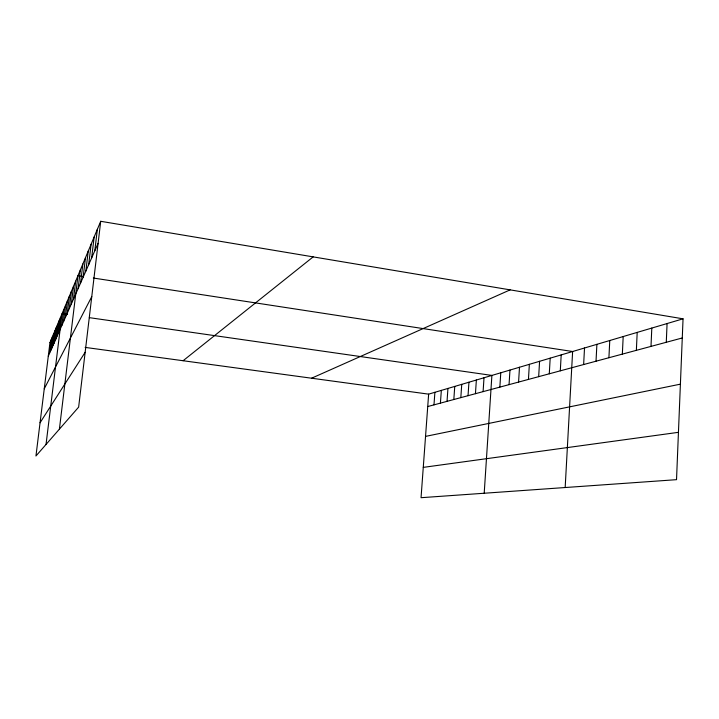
<?xml version="1.0" encoding="UTF-8"?>
<svg xmlns="http://www.w3.org/2000/svg" width="719" height="719" viewBox="0 0 719 719"><rect width="100%" height="100%" fill="white"/><g stroke="black" fill="none" stroke-linecap="round" stroke-linejoin="round"><path stroke-width="1.08" d="M683.05 318.823L676.525 479.672L421.046 497.701L428.641 394.147L683.05 318.823L100.714 221.299L49.962 342.612L35.95 455.99L78.641 407.125L100.714 221.299M666.279 342.271L667.079 323.55M650.992 346.396L651.809 328.071M636.36 350.333L637.196 332.394M622.348 354.108L623.193 336.537M608.912 357.729L609.775 340.518M596.024 361.208L596.896 344.329M583.639 364.542L584.52 347.987M560.299 370.833L561.197 354.898M565.17 487.527L572.63 351.51L93.344 278.037M549.28 373.799L550.188 358.161M538.675 376.657L539.583 361.298M528.447 379.416L529.355 364.326M509.052 384.638L509.969 370.06M518.579 382.068L519.495 367.247M499.858 387.119L500.775 372.784M483.096 391.63L484.013 377.754M484.202 493.243L491.895 375.417L89.327 317.654M475.448 393.688L476.364 380.009M460.825 397.634L461.742 384.341M468.033 395.693L468.95 382.211M447.029 401.355L447.946 388.431M453.824 399.521L454.75 386.418M433.988 404.869L434.896 392.295M440.414 403.134L441.331 390.39M83.134 277.228L85.489 257.699M85.84 271.108L88.239 251.12M88.671 264.691L91.124 244.226M91.655 257.941L94.153 236.973M94.791 250.832L97.353 229.343M65.402 317.403L67.415 300.884M67.307 313.089L69.357 296.255M69.285 308.604L71.37 291.429M71.352 303.93L73.473 286.405M73.5 299.05L75.675 281.156M59.398 429.144L77.958 275.683L83.458 276.518M78.101 288.634L80.357 269.958M80.564 283.061L82.865 263.972M49.44 353.559L51.139 339.79M50.636 350.854L52.352 336.887M51.858 348.077L53.61 333.886M53.134 345.201L54.905 330.794M54.437 342.235L56.235 327.603M55.794 339.17L57.619 324.305M57.187 336.007L59.039 320.899M58.634 332.735L60.513 317.385M46.034 444.441L62.041 313.745L67.514 314.527M61.816 325.518L63.766 309.619M63.578 321.537L65.555 305.341M48.281 356.175L98.09 243.346M44.245 388.826L91.762 296.614M40.057 422.763L85.148 352.301M183.093 360.731L313.169 256.881M311.579 378.212L510.131 289.865M427.733 406.55L682.277 337.966M425.54 436.388L680.399 384.153M423.266 467.377L678.448 432.326M49.962 342.612L54.24 343.197M85.121 347.394L428.641 394.147"/></g></svg>
